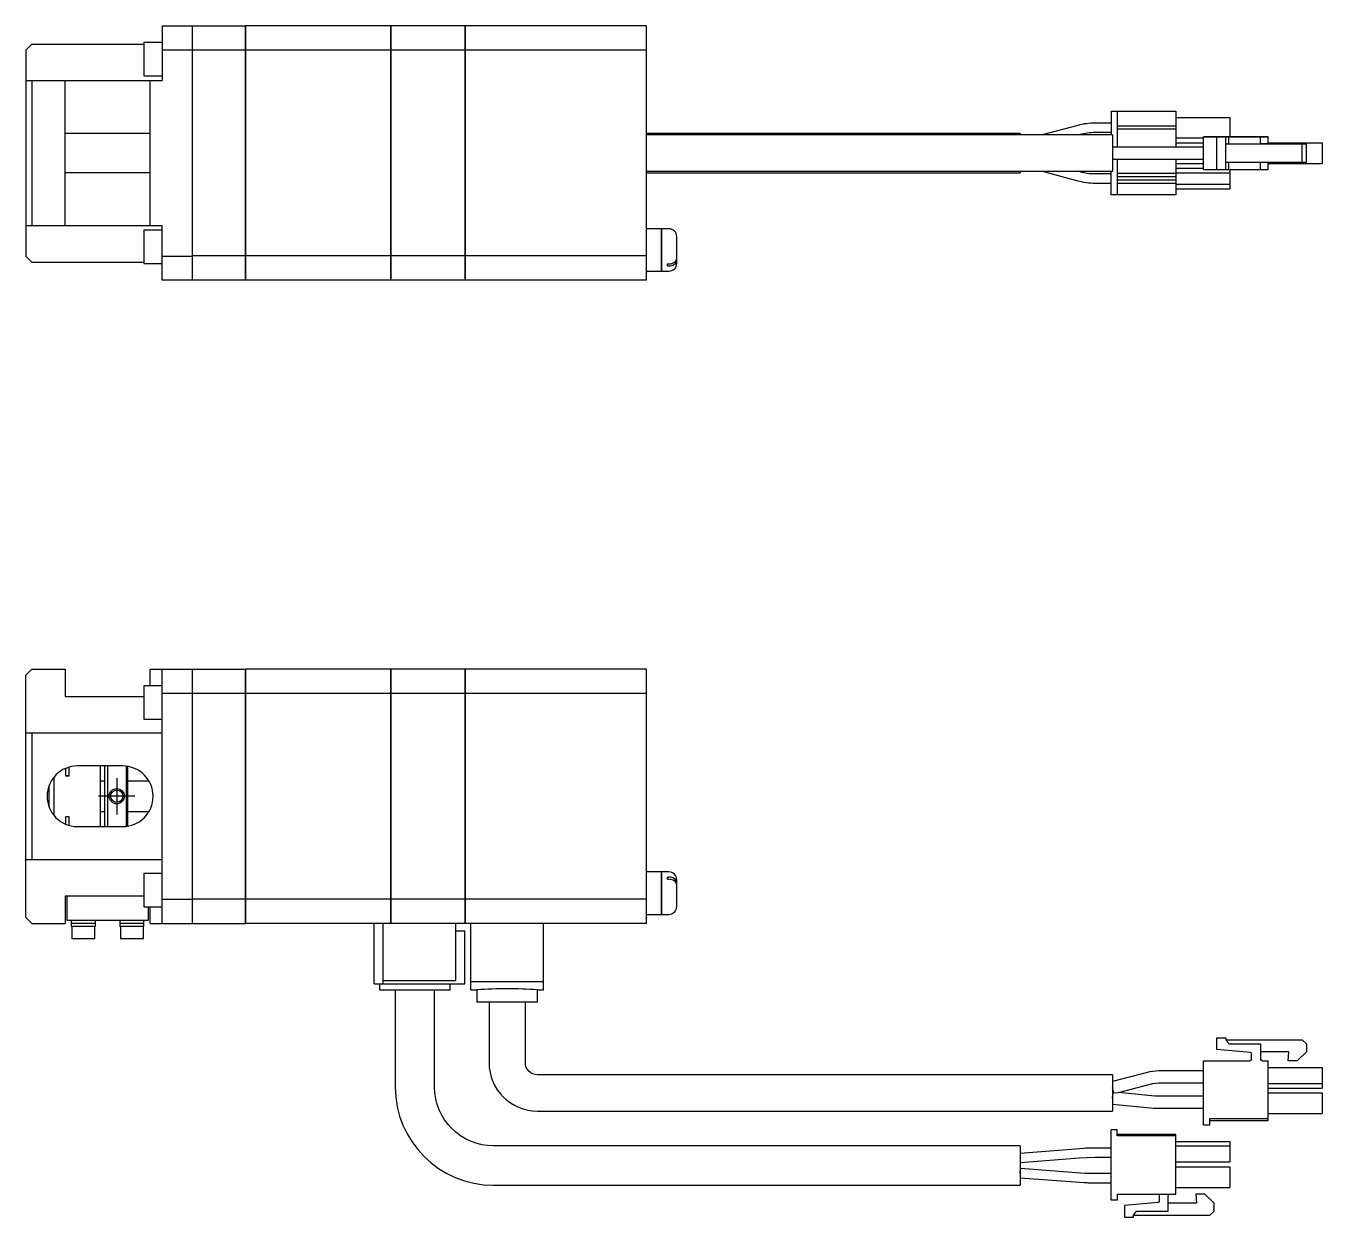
# Model space of a CAD drawing. Extents: x 0 to 909, y -8 to 488.
# Drawn here: x 227.6 to 441.7, y 291.2 to 487.9 of the extents above; entities that cross this region are included whole.
import ezdxf

# ---------------------------------------------------------------- set-up
doc = ezdxf.new("R2010")
doc.units = 0
doc.header["$LTSCALE"] = 0.5
doc.linetypes.add('CENTER', pattern=[50.8, 31.75, -6.35, 6.35, -6.35])
for name, color, linetype in [('MSM_CENTER', 1, 'CENTER'), ('MSM_CONTINUOUS', 7, 'CONTINUOUS'), ('MSM_NARROW', 5, 'CONTINUOUS')]:
    doc.layers.add(name, color=color, linetype=linetype)

msp = doc.modelspace()

# ---------------------------------------------------------------- linework, layer by layer
at = {"layer": 'MSM_CENTER'}
for p, q in [((242.61, 363.72), (242.61, 357.72)), ((245.61, 360.72), (239.61, 360.72))]:
    msp.add_line(p, q, dxfattribs=at)
at = {"layer": 'MSM_CONTINUOUS'}
for p, q in [((250.11, 487.95), (263.81, 487.95)), ((250.11, 487.95), (250.11, 478.95)), ((255.11, 445.95), (255.11, 487.95)), ((263.81, 487.95), (263.81, 445.95)), ((263.86, 487.9), (263.81, 487.9)), ((263.86, 487.95), (263.86, 445.95)), ((287.81, 487.95), (263.86, 487.95)), ((287.81, 487.95), (287.81, 445.95)), ((287.86, 487.9), (287.81, 487.9)), ((300.11, 487.95), (287.86, 487.95)), ((287.86, 487.95), (287.86, 445.95)), ((300.11, 487.95), (300.11, 445.95)), ((300.16, 487.9), (300.11, 487.9)), ((300.16, 487.95), (300.16, 445.95)), ((330.11, 487.95), (300.16, 487.95)), ((330.11, 445.95), (330.11, 487.95)), ((228.61, 484.95), (227.61, 483.95)), ((227.61, 483.95), (227.61, 449.95)), ((228.61, 484.95), (247.11, 484.95)), ((247.11, 485.2), (247.11, 479.7)), ((250.11, 485.2), (247.11, 485.2)), ((255.11, 483.95), (250.11, 483.95)), ((263.81, 483.92), (255.11, 483.92)), ((287.81, 483.92), (263.86, 483.92)), ((300.11, 483.92), (287.86, 483.92)), ((330.11, 483.92), (300.16, 483.92)), ((263.86, 483.66), (263.81, 483.66)), ((287.86, 483.66), (287.81, 483.66)), ((300.16, 483.66), (300.11, 483.66)), ((247.11, 479.7), (250.11, 479.7)), ((227.61, 478.95), (250.11, 478.95)), ((228.61, 478.95), (228.61, 454.95)), ((234.11, 454.95), (234.11, 478.95)), ((248.11, 454.95), (248.11, 478.95)), ((406.86, 473.85), (417.56, 473.85)), ((406.86, 473.85), (406.86, 469.95)), ((407.86, 473.85), (407.86, 467.95)), ((417.56, 473.85), (417.56, 467.95)), ((401.35, 471.52), (395.49, 469.95)), ((406.86, 471.9), (404.23, 471.9)), ((417.56, 471.4), (407.86, 471.4)), ((417.56, 472.85), (426.46, 472.85)), ((426.46, 472.85), (426.46, 469.65)), ((248.11, 470.16), (234.11, 470.16)), ((391.86, 470.2), (330.11, 470.2)), ((407.11, 469.95), (330.11, 469.95)), ((391.86, 470.2), (391.86, 469.95)), ((401.28, 469.95), (401.74, 470.07)), ((404.23, 470.4), (406.86, 470.4)), ((407.11, 469.95), (407.11, 463.95)), ((417.56, 470.9), (407.86, 470.9)), ((417.56, 469.45), (422.11, 469.45)), ((422.11, 469.65), (429.76, 469.65)), ((423.11, 469.65), (422.11, 469.65)), ((422.11, 464.25), (422.11, 469.65)), ((432.81, 469.65), (423.11, 469.65)), ((424.31, 469.65), (425.81, 469.65)), ((429.88, 469.65), (424.31, 469.65)), ((424.31, 464.25), (424.31, 469.65)), ((425.81, 469.65), (426.31, 469.65)), ((425.81, 464.25), (425.81, 469.65)), ((426.31, 469.65), (431.56, 469.65)), ((426.31, 468.45), (426.31, 469.65)), ((429.76, 469.65), (430.06, 469.65)), ((430.06, 469.65), (429.88, 469.65)), ((431.56, 469.65), (431.86, 469.65)), ((431.56, 468.45), (431.56, 469.65)), ((431.86, 469.65), (432.81, 469.65)), ((432.81, 468.45), (432.81, 469.65)), ((413.49, 467.95), (407.11, 467.95)), ((414.01, 467.95), (407.11, 467.95)), ((414.75, 467.95), (413.49, 467.95)), ((414.21, 467.95), (414.01, 467.95)), ((422.11, 467.95), (414.21, 467.95)), ((422.11, 467.95), (414.75, 467.95)), ((417.56, 468.65), (422.11, 468.65)), ((425.81, 468.45), (426.31, 468.45)), ((425.81, 468.45), (438.41, 468.45)), ((426.31, 468.45), (431.56, 468.45)), ((436.24, 468.45), (431.56, 468.45)), ((431.86, 468.45), (431.56, 468.45)), ((432.81, 468.65), (441.71, 468.65)), ((432.81, 468.65), (441.71, 468.65)), ((432.81, 468.65), (441.71, 468.65)), ((436.11, 468.45), (436.24, 468.45)), ((437.61, 468.45), (436.11, 468.45)), ((439.11, 468.45), (437.61, 468.45)), ((438.41, 465.45), (438.41, 468.45)), ((438.41, 468.45), (439.11, 468.45)), ((439.11, 465.45), (439.11, 468.45)), ((441.71, 468.65), (441.71, 465.25)), ((407.11, 465.95), (413.49, 465.95)), ((407.86, 465.95), (407.86, 460.05)), ((413.49, 465.95), (414.75, 465.95)), ((414.75, 465.95), (422.11, 465.95)), ((417.56, 465.95), (417.56, 460.05)), ((417.56, 465.25), (422.11, 465.25)), ((425.81, 465.45), (438.41, 465.45)), ((426.31, 464.25), (426.31, 465.45)), ((431.56, 464.25), (431.56, 465.45)), ((432.81, 464.25), (432.81, 465.45)), ((432.81, 465.25), (441.71, 465.25)), ((438.41, 465.45), (439.11, 465.45)), ((234.11, 463.74), (248.11, 463.74)), ((330.11, 463.95), (407.11, 463.95)), ((330.11, 463.7), (391.86, 463.7)), ((391.86, 463.95), (391.86, 463.7)), ((395.49, 463.95), (401.34, 462.38)), ((401.73, 463.83), (401.28, 463.95)), ((406.86, 463.5), (404.23, 463.5)), ((406.86, 460.05), (406.86, 463.95)), ((417.56, 463.55), (407.86, 463.55)), ((417.56, 463.05), (407.86, 463.05)), ((417.56, 463), (407.86, 463)), ((417.56, 462.5), (407.86, 462.5)), ((417.56, 464.45), (422.11, 464.45)), ((417.56, 463.7), (426.46, 463.7)), ((422.11, 464.25), (424.31, 464.25)), ((424.31, 464.25), (425.81, 464.25)), ((425.81, 464.25), (426.31, 464.25)), ((426.31, 464.25), (431.56, 464.25)), ((426.46, 464.25), (426.46, 461.05)), ((431.56, 464.25), (431.86, 464.25)), ((431.86, 464.25), (432.81, 464.25)), ((404.23, 462), (406.86, 462)), ((417.56, 462.45), (407.86, 462.45)), ((417.56, 461.95), (407.86, 461.95)), ((417.56, 461.8), (426.46, 461.8)), ((417.56, 461.05), (426.46, 461.05)), ((417.56, 460.05), (406.86, 460.05)), ((250.11, 454.95), (227.61, 454.95)), ((247.11, 454.2), (247.11, 448.7)), ((250.11, 454.2), (247.11, 454.2)), ((250.11, 445.95), (250.11, 454.95)), ((332.61, 454.45), (330.11, 454.45)), ((332.61, 447.45), (332.61, 454.45)), ((332.66, 454.4), (332.61, 454.4)), ((332.66, 447.45), (332.66, 454.45)), ((333.81, 454.45), (332.66, 454.45)), ((335.11, 448.75), (335.11, 453.15)), ((227.61, 449.95), (228.61, 448.95)), ((250.11, 449.95), (255.11, 449.95)), ((263.81, 449.98), (255.11, 449.98)), ((263.86, 450.24), (263.81, 450.24)), ((287.81, 449.98), (263.86, 449.98)), ((287.86, 450.24), (287.81, 450.24)), ((300.11, 449.98), (287.86, 449.98)), ((300.16, 450.24), (300.11, 450.24)), ((330.11, 449.98), (300.16, 449.98)), ((228.61, 448.95), (247.11, 448.95)), ((247.11, 448.7), (250.11, 448.7)), ((332.61, 447.5), (332.66, 447.5)), ((333.61, 448.66), (333.81, 448.66)), ((333.61, 448.3), (333.61, 448.66)), ((333.61, 448.3), (333.81, 448.3)), ((263.81, 445.95), (250.11, 445.95)), ((263.86, 446), (263.81, 446)), ((287.81, 445.95), (263.86, 445.95)), ((287.86, 446), (287.81, 446)), ((300.11, 445.95), (287.86, 445.95)), ((300.16, 446), (300.11, 446)), ((330.11, 445.95), (300.16, 445.95)), ((330.11, 447.45), (332.61, 447.45)), ((332.66, 447.45), (333.81, 447.45)), ((228.61, 381.72), (227.61, 380.72)), ((228.61, 381.72), (234.11, 381.72)), ((234.11, 381.72), (234.11, 377.22)), ((248.11, 378.97), (248.11, 381.72)), ((248.11, 381.72), (263.81, 381.72)), ((250.11, 339.72), (250.11, 381.72)), ((255.11, 339.72), (255.11, 381.72)), ((263.81, 381.72), (263.81, 339.72)), ((263.86, 381.67), (263.81, 381.67)), ((287.81, 381.72), (263.86, 381.72)), ((263.86, 381.72), (263.86, 339.72)), ((287.81, 381.72), (287.81, 339.72)), ((287.86, 381.67), (287.81, 381.67)), ((300.11, 381.72), (287.86, 381.72)), ((287.86, 381.72), (287.86, 339.72)), ((300.11, 381.72), (300.11, 339.72)), ((300.16, 381.67), (300.11, 381.67)), ((300.16, 381.72), (300.16, 339.72)), ((330.11, 381.72), (300.16, 381.72)), ((330.11, 339.72), (330.11, 381.72)), ((227.61, 340.72), (227.61, 380.72)), ((247.11, 378.97), (247.11, 373.47)), ((250.11, 378.97), (247.11, 378.97)), ((234.11, 377.22), (247.11, 377.22)), ((255.11, 377.72), (250.11, 377.72)), ((263.81, 377.69), (255.11, 377.69)), ((263.86, 377.43), (263.81, 377.43)), ((287.81, 377.69), (263.86, 377.69)), ((287.86, 377.43), (287.81, 377.43)), ((300.11, 377.69), (287.86, 377.69)), ((300.16, 377.43), (300.11, 377.43)), ((330.11, 377.69), (300.16, 377.69)), ((247.11, 373.47), (250.11, 373.47)), ((227.61, 371.22), (250.11, 371.22)), ((228.61, 371.22), (228.61, 350.22)), ((234.21, 364.05), (234.21, 365.35)), ((234.71, 364.07), (234.21, 364.07)), ((234.71, 364.05), (234.21, 364.05)), ((234.71, 365.52), (234.71, 364.05)), ((243.61, 365.72), (236.11, 365.72)), ((239.91, 355.72), (239.91, 365.72)), ((240.61, 365.72), (240.61, 355.72)), ((241.11, 365.72), (241.11, 355.72)), ((244.21, 355.76), (244.21, 365.68)), ((244.41, 365.66), (244.41, 355.78)), ((231.41, 361.97), (231.27, 361.97)), ((231.41, 362.43), (231.41, 359.01)), ((232.21, 363.85), (232.21, 357.59)), ((240.61, 363.22), (239.91, 363.22)), ((247.94, 363.22), (244.41, 363.22)), ((231.27, 359.47), (231.41, 359.47)), ((239.91, 358.22), (240.61, 358.22)), ((244.41, 358.22), (247.94, 358.22)), ((234.21, 356.1), (234.21, 357.39)), ((234.21, 357.39), (234.71, 357.39)), ((234.21, 357.37), (234.71, 357.37)), ((234.71, 357.39), (234.71, 355.92)), ((236.11, 355.72), (243.61, 355.72)), ((250.11, 350.22), (227.61, 350.22)), ((247.11, 347.97), (247.11, 342.47)), ((250.11, 347.97), (247.11, 347.97)), ((332.61, 348.22), (330.11, 348.22)), ((332.61, 341.22), (332.61, 348.22)), ((332.66, 348.17), (332.61, 348.17)), ((332.66, 341.22), (332.66, 348.22)), ((333.81, 348.22), (332.66, 348.22)), ((333.61, 347.37), (333.81, 347.37)), ((333.61, 347.01), (333.61, 347.37)), ((333.61, 347.01), (333.81, 347.01)), ((335.11, 342.52), (335.11, 346.92)), ((234.11, 344.22), (234.11, 339.72)), ((247.11, 344.22), (234.11, 344.22)), ((234.41, 340.22), (234.41, 344.22)), ((250.11, 343.72), (255.11, 343.72)), ((263.81, 343.75), (255.11, 343.75)), ((263.86, 344.01), (263.81, 344.01)), ((287.81, 343.75), (263.86, 343.75)), ((287.86, 344.01), (287.81, 344.01)), ((300.11, 343.75), (287.86, 343.75)), ((300.16, 344.01), (300.11, 344.01)), ((330.11, 343.75), (300.16, 343.75)), ((227.61, 340.72), (228.61, 339.72)), ((247.11, 342.47), (250.11, 342.47)), ((247.81, 342.47), (247.81, 340.22)), ((248.11, 339.72), (248.11, 342.47)), ((330.11, 341.22), (332.61, 341.22)), ((332.61, 341.27), (332.66, 341.27)), ((332.66, 341.22), (333.81, 341.22)), ((228.61, 339.72), (234.11, 339.72)), ((247.81, 340.22), (234.41, 340.22)), ((235.11, 340.22), (235.11, 339.22)), ((239.11, 339.72), (235.11, 339.72)), ((239.11, 339.22), (235.11, 339.22)), ((235.21, 339.22), (235.21, 337.22)), ((239.01, 337.22), (239.01, 339.22)), ((239.11, 339.22), (239.11, 340.22)), ((243.11, 340.22), (243.11, 339.22)), ((247.11, 339.72), (243.11, 339.72)), ((247.11, 339.22), (243.11, 339.22)), ((243.21, 339.22), (243.21, 337.22)), ((247.01, 337.22), (247.01, 339.22)), ((247.11, 339.22), (247.11, 340.22)), ((248.11, 339.72), (263.81, 339.72)), ((263.86, 339.77), (263.81, 339.77)), ((300.11, 339.72), (263.86, 339.72)), ((285.11, 329.72), (285.11, 339.72)), ((286.61, 329.72), (286.61, 339.72)), ((287.86, 339.77), (287.81, 339.77)), ((298.61, 330.32), (298.61, 339.72)), ((298.61, 338.52), (300.11, 338.52)), ((300.16, 339.77), (300.11, 339.77)), ((300.11, 329.72), (300.11, 338.52)), ((330.11, 339.72), (300.16, 339.72)), ((301.11, 328.73), (301.11, 339.72)), ((313.11, 328.73), (313.11, 339.72)), ((235.21, 337.22), (239.01, 337.22)), ((243.21, 337.22), (247.01, 337.22)), ((285.11, 329.72), (300.11, 329.72)), ((286.04, 329.72), (286.04, 328.72)), ((286.61, 330.32), (298.61, 330.32)), ((297.68, 328.72), (297.68, 329.72)), ((301.11, 330.15), (313.11, 330.15)), ((297.68, 328.72), (286.04, 328.72)), ((288.61, 328.72), (288.61, 312.72)), ((295.11, 312.72), (295.11, 328.72)), ((301.11, 328.73), (302.11, 328.73)), ((302.11, 328.73), (302.11, 326.72)), ((312.11, 328.73), (313.11, 328.73)), ((312.11, 326.72), (312.11, 328.73)), ((312.11, 326.72), (302.11, 326.72)), ((304.11, 326.72), (304.11, 316.72)), ((310.11, 316.72), (310.11, 326.72)), ((424.31, 320.82), (425.81, 320.82)), ((424.31, 320.82), (425.81, 320.82)), ((424.31, 318.91), (424.31, 320.82)), ((425.81, 320.82), (425.81, 320.52)), ((425.81, 320.52), (426.31, 319.82)), ((425.81, 320.52), (426.31, 319.82)), ((425.81, 320.52), (438.41, 320.52)), ((425.81, 320.52), (438.41, 320.52)), ((426.31, 319.82), (431.56, 319.82)), ((426.31, 319.82), (431.56, 319.82)), ((431.56, 319.82), (431.56, 317.32)), ((438.41, 320.52), (439.11, 319.82)), ((438.41, 320.52), (439.11, 319.82)), ((439.11, 319.82), (439.11, 318.52)), ((422.11, 317.02), (429.76, 317.02)), ((422.11, 306.42), (422.11, 317.02)), ((422.11, 317.02), (429.76, 317.02)), ((429.88, 318.42), (424.31, 318.91)), ((429.76, 317.02), (429.76, 317.02)), ((430.06, 317.32), (430.06, 318.22)), ((436.24, 318.52), (431.56, 318.52)), ((431.86, 317.02), (431.85, 317.02)), ((431.86, 317.02), (432.81, 317.02)), ((431.86, 317.02), (432.81, 317.02)), ((432.81, 307.17), (432.81, 317.02)), ((436.11, 317.02), (436.24, 318.52)), ((436.11, 317.02), (436.24, 318.52)), ((437.61, 317.02), (436.11, 317.02)), ((439.11, 318.52), (437.61, 317.02)), ((413.24, 315.2), (407.11, 313.6)), ((414.75, 315.4), (413.24, 315.2)), ((422.11, 315.4), (414.75, 315.4)), ((432.81, 315.92), (441.71, 315.92)), ((432.81, 315.92), (441.71, 315.92)), ((441.71, 315.92), (441.71, 312.52)), ((407.11, 314.72), (312.11, 314.72)), ((407.11, 314.72), (407.11, 308.72)), ((408.06, 311.78), (413.74, 313.27)), ((413.74, 313.27), (414.75, 313.4)), ((414.75, 313.4), (422.11, 313.4)), ((432.81, 313.27), (441.71, 313.27)), ((407.33, 311.73), (407.11, 312.57)), ((407.11, 310.87), (407.21, 311.87)), ((407.3, 311.86), (407.21, 311.87)), ((407.33, 311.73), (408.06, 311.78)), ((414.11, 311.2), (408.06, 311.78)), ((414.21, 311.2), (414.11, 311.2)), ((422.11, 311.2), (414.21, 311.2)), ((432.81, 312.52), (441.71, 312.52)), ((432.81, 311.72), (441.71, 311.72)), ((432.81, 311.72), (441.71, 311.72)), ((441.71, 311.72), (441.71, 308.32)), ((312.11, 308.72), (407.11, 308.72)), ((407.11, 309.87), (413.92, 309.21)), ((413.92, 309.21), (414.21, 309.2)), ((414.21, 309.2), (422.11, 309.2)), ((432.81, 308.32), (441.71, 308.32)), ((423.11, 306.42), (422.11, 306.42)), ((432.81, 307.42), (423.11, 307.42)), ((423.11, 307.42), (423.11, 306.42)), ((423.11, 307.17), (432.81, 307.17)), ((407.86, 305.62), (406.86, 305.62)), ((406.86, 294.02), (406.86, 305.62)), ((407.86, 304.62), (407.86, 305.62)), ((417.56, 304.87), (407.86, 304.87)), ((417.56, 304.62), (407.86, 304.62)), ((417.56, 295.02), (417.56, 304.87)), ((391.86, 302.97), (304.86, 302.97)), ((391.86, 302.97), (391.86, 296.47)), ((402.4, 302.56), (391.86, 301.72)), ((406.86, 302.6), (403.26, 302.6)), ((417.56, 303.72), (426.46, 303.72)), ((417.56, 302.97), (426.46, 302.97)), ((426.46, 303.72), (426.46, 300.32)), ((391.92, 300.22), (401.6, 300.99)), ((401.6, 300.99), (404.23, 301.1)), ((404.23, 301.1), (406.86, 301.1)), ((417.56, 300.32), (426.46, 300.32)), ((391.86, 298.47), (391.92, 299.22)), ((391.86, 297.72), (402.43, 296.93)), ((402.54, 298.42), (391.92, 299.22)), ((406.86, 298.4), (403.23, 298.4)), ((417.56, 299.52), (426.46, 299.52)), ((426.46, 299.52), (426.46, 296.12)), ((304.86, 296.47), (391.86, 296.47)), ((403.23, 296.9), (406.86, 296.9)), ((417.56, 296.12), (426.46, 296.12)), ((407.86, 294.02), (406.86, 294.02)), ((407.86, 295.02), (407.86, 294.02)), ((407.86, 295.02), (417.56, 295.02)), ((414.63, 293.62), (409.06, 293.13)), ((414.81, 294.72), (414.81, 293.82)), ((416.31, 292.22), (416.31, 294.72)), ((420.99, 293.52), (416.31, 293.52)), ((420.86, 295.02), (420.99, 293.52)), ((422.36, 295.02), (420.86, 295.02)), ((423.86, 293.52), (422.36, 295.02)), ((423.86, 292.22), (423.86, 293.52)), ((409.06, 293.13), (409.06, 291.22)), ((409.06, 291.22), (410.56, 291.22)), ((410.56, 291.52), (411.06, 292.22)), ((410.56, 291.22), (410.56, 291.52)), ((410.56, 291.52), (423.16, 291.52)), ((411.06, 292.22), (416.31, 292.22)), ((423.16, 291.52), (423.86, 292.22))]:
    msp.add_line(p, q, dxfattribs=at)
msp.add_circle((242.61, 360.72), 1.01, dxfattribs=at)
for centre, radius, start, end in [((404.23, 460.75), 11.15, 89.9911, 105.0006), ((404.23, 473.15), 11.15, 255.0015, 270.0068), ((333.81, 453.15), 1.3, 0, 90), ((333.83, 450.27), 1.61, 269.2584, 304.7863), ((333.81, 448.75), 1.3, 270, 360), ((333.83, 449.97), 1.66, 269.4455, 299.7231), ((334.22, 449.3), 0.891, 298.7486, 355.0367), ((334.3, 449.62), 0.809, 303.6126, 357.2927), ((236.11, 360.72), 5, 90, 270), ((243.61, 360.72), 5, 270, 90), ((333.81, 346.92), 1.3, 0, 90), ((333.83, 345.7), 1.66, 60.2769, 90.5545), ((333.83, 345.4), 1.61, 55.2137, 90.7416), ((334.22, 346.37), 0.891, 4.9633, 61.2514), ((334.3, 346.05), 0.809, 2.7073, 56.3874), ((333.81, 342.52), 1.3, 270, 0), ((307.12, 268.68), 60.26, 90.0102, 94.77), ((307.1, 268.71), 60.23, 85.2289, 89.9909), ((429.76, 317.32), 0.3, 270, 0), ((429.76, 317.32), 0.3, 270, 0), ((429.86, 318.22), 0.2, 0, 85), ((431.86, 317.32), 0.3, 180, 270), ((431.86, 317.32), 0.3, 180, 270), ((312.11, 316.72), 8, 180, 270), ((304.86, 312.72), 16.25, 180, 270), ((403.26, 291.85), 10.75, 90, 94.548), ((391.92, 300.3), 0.0772, 219.253, 269.7914), ((391.92, 299.14), 0.0797, 91.4941, 136.8904), ((403.23, 307.65), 10.75, 265.7108, 270)]:
    msp.add_arc(centre, radius, start, end, dxfattribs=at)
at = {"layer": 'MSM_CONTINUOUS', "extrusion": (0, 0, -1)}
for centre, radius, start, end in [((-404.23, 460.74), 9.65, 75.0035, 90.008), ((-404.23, 473.15), 9.65, 269.9899, 284.9986), ((-429.76, 317.32), 0.3, 180, 270), ((-429.76, 317.32), 0.3, 180, 270), ((-431.86, 317.32), 0.3, 270, 0), ((-431.86, 317.32), 0.3, 270, 0), ((-312.11, 316.72), 2, 270, 0), ((-304.86, 312.72), 9.75, 270, 0), ((-403.23, 307.65), 9.25, 270, 274.2892), ((-414.51, 294.72), 0.3, 90, 180), ((-414.61, 293.82), 0.2, 180, 265), ((-416.61, 294.72), 0.3, 0, 90)]:
    msp.add_arc(centre, radius, start, end, dxfattribs=at)
at = {"layer": 'MSM_NARROW'}
msp.add_circle((242.61, 360.72), 1.25, dxfattribs=at)

doc.saveas('drawing.dxf')
